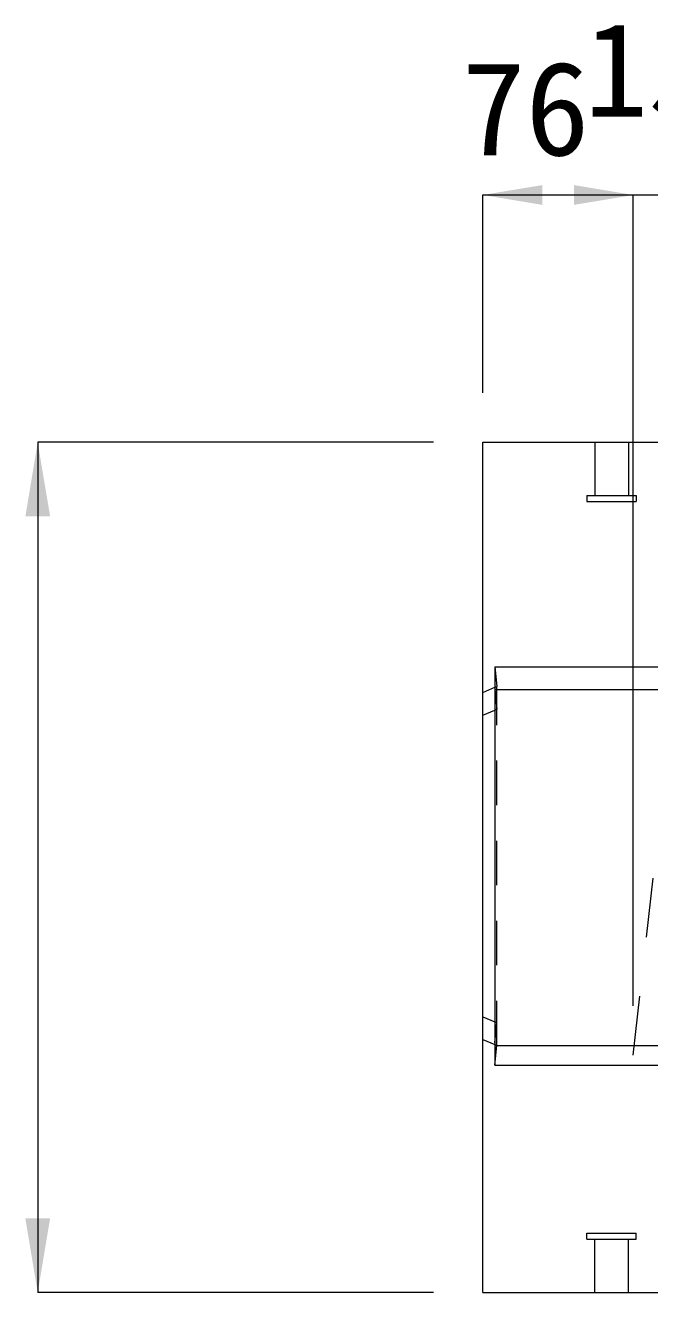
# Model space of a CAD drawing. Units: millimetres at full size. Extents: x 50430 to 75195, y -63423 to -40900.
# Drawn here: x 53429 to 53745, y -51473 to -50833 of the extents above; entities that cross this region are included whole.
import ezdxf
from ezdxf.enums import TextEntityAlignment as Align

# ---------------------------------------------------------------- set-up
doc = ezdxf.new("R2010")
doc.units = ezdxf.units.MM
doc.header["$LTSCALE"] = 30
doc.linetypes.add('USER1', pattern=[1.35, 0.75, -0.6])
doc.linetypes.add('USER2', pattern=[2, 1, -1])
for name, color, linetype, lineweight in [('側溝・本体', 7, 'Continuous', 9), ('寸法線', 7, 'Continuous', 9), ('本体', 2, 'Continuous', 20), ('ｲﾝｻｰﾄ', 3, 'USER1', 9)]:
    doc.layers.add(name, color=color, linetype=linetype, lineweight=lineweight)
doc.styles.add('ＭＳ ゴシック', font='')
doc.styles.get('ＭＳ ゴシック').set_extended_font_data('MS Gothic')

# ---------------------------------------------------------------- blocks, each defined once
blk = doc.blocks.new('filled_arrow')
at = {"color": 0, "linetype": 'Continuous', "lineweight": -2}
blk.add_solid([(7.5, 1.25), (0, 0), (7.5, -1.25)], dxfattribs=at)

msp = doc.modelspace()

# ---------------------------------------------------------------- linework, layer by layer
at = {"layer": '側溝・本体'}
for p, q in [((53666.55, -51156.84), (54658.55, -51156.84)), ((53660.55, -51169.84), (53666.55, -51167.27)), ((53666.55, -51168.34), (54654.05, -51168.34)), ((53660.55, -51181.34), (53666.55, -51178.77)), ((53660.55, -51333.84), (53666.55, -51336.41)), ((53660.55, -51345.34), (53666.55, -51347.91)), ((53666.55, -51348.34), (54058.55, -51348.34)), ((53666.55, -51358.34), (54654.05, -51358.34))]:
    msp.add_line(p, q, dxfattribs=at)
at = {"layer": '側溝・本体', "lineweight": 5}
msp.add_line((53666.55, -51156.84), (53666.55, -51358.34), dxfattribs=at)
at = {"layer": '側溝・本体', "linetype": 'USER1', "lineweight": 5}
for p, q in [((53666.55, -51156.84), (53667.55, -51166.84)), ((53666.55, -51167.27), (53667.55, -51166.84)), ((53666.55, -51168.34), (53667.55, -51178.34)), ((53667.55, -51348.34), (53667.55, -51166.84)), ((53666.55, -51178.77), (53667.55, -51178.34)), ((53666.55, -51336.41), (53667.55, -51336.84)), ((53666.55, -51346.84), (53667.55, -51336.84)), ((53666.55, -51347.91), (53667.55, -51348.34)), ((53666.55, -51358.34), (53667.55, -51348.34))]:
    msp.add_line(p, q, dxfattribs=at)
at = {"layer": '側溝・本体', "linetype": 'USER2'}
msp.add_line((53736.55, -51353.25), (53751.55, -51219.15), dxfattribs=at)
at = {"layer": '寸法線'}
for p, q in [((53660.55, -50918.34), (53736.55, -50918.34)), ((53660.55, -51018.34), (53660.55, -50918.34)), ((53676.55, -50918.34), (53811.55, -50918.34)), ((53736.55, -51328.25), (53736.55, -50918.34)), ((53736.55, -51328.25), (53736.55, -50918.34)), ((53435.55, -51043.34), (53435.55, -51473.34)), ((53635.55, -51043.34), (53435.55, -51043.34)), ((53635.55, -51473.34), (53435.55, -51473.34))]:
    msp.add_line(p, q, dxfattribs=at)
at = {"layer": '本体'}
for p, q in [((53660.55, -51043.34), (54658.55, -51043.34)), ((53660.55, -51473.34), (53660.55, -51043.34)), ((53660.55, -51473.34), (54658.55, -51473.34))]:
    msp.add_line(p, q, dxfattribs=at)
at = {"layer": 'ｲﾝｻｰﾄ', "linetype": 'USER2'}
for p, q in [((53717.05, -51043.34), (53717.05, -51070.34)), ((53734.05, -51043.34), (53734.05, -51070.34)), ((53713.05, -51070.34), (53738.05, -51070.34)), ((53713.05, -51070.34), (53713.05, -51073.34)), ((53713.05, -51073.34), (53738.05, -51073.34)), ((53738.05, -51070.34), (53738.05, -51073.34)), ((53713.05, -51446.34), (53713.05, -51443.34)), ((53713.05, -51443.34), (53738.05, -51443.34)), ((53713.05, -51446.34), (53738.05, -51446.34)), ((53717.05, -51473.34), (53717.05, -51446.34)), ((53734.05, -51473.34), (53734.05, -51446.34)), ((53738.05, -51446.34), (53738.05, -51443.34))]:
    msp.add_line(p, q, dxfattribs=at)
at = {"layer": 'ｲﾝｻｰﾄ'}
for p, q in [((53717.05, -51043.34), (53734.05, -51043.34)), ((53717.05, -51473.34), (53734.05, -51473.34))]:
    msp.add_line(p, q, dxfattribs=at)

# ---------------------------------------------------------------- block references
at = {"layer": '寸法線', "xscale": 4, "yscale": 4}
msp.add_blockref('filled_arrow', (53660.55, -50918.34), dxfattribs=at)
at = {"layer": '寸法線'}
for p, xscale, yscale, rotation in [((53736.55, -50918.34), 4, 4, 180), ((53435.55, -51043.34), 5, 5, 270), ((53435.55, -51473.34), 5, 5, 90)]:
    msp.add_blockref('filled_arrow', p, dxfattribs=dict(at, xscale=xscale, yscale=yscale, rotation=rotation))

# ---------------------------------------------------------------- texts
at = {"layer": '寸法線', "style": 'ＭＳ ゴシック'}
for s, p in [('15', (53744.05, -50854.95)), ('76', (53682.07, -50874.59))]:
    msp.add_text(s, height=47.47, dxfattribs=at).set_placement(p, align=Align.MIDDLE_CENTER)

doc.saveas('drawing.dxf')
